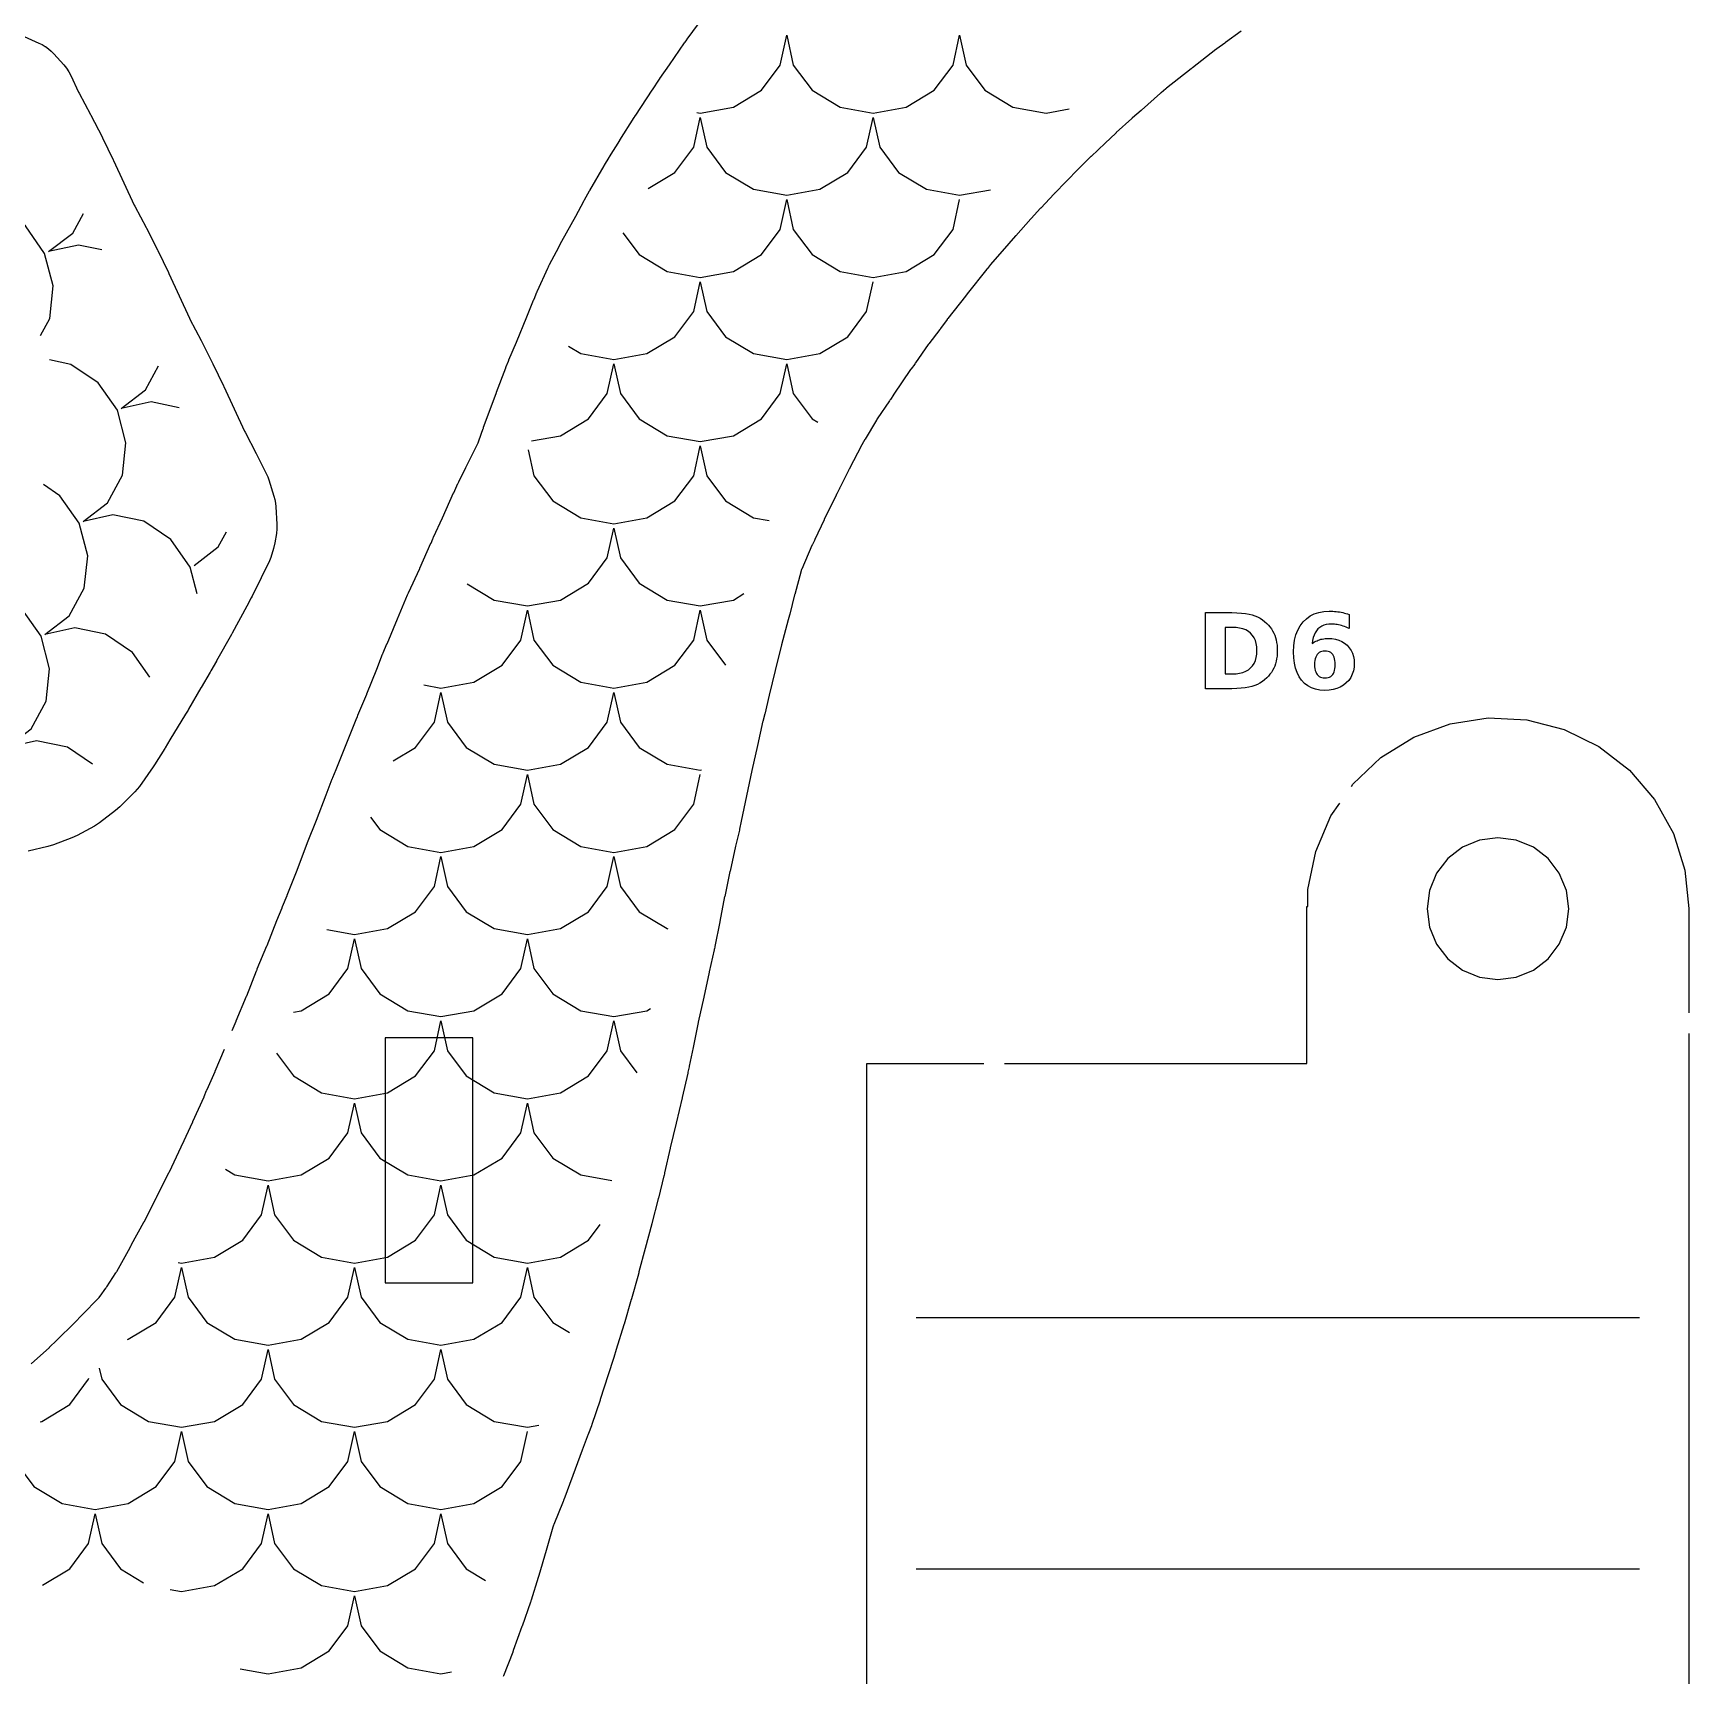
# Model space of a CAD drawing. Header units: millimetres. Extents: x 8 to 286, y 8 to 290.
# Drawn here: x 136.4 to 189.1, y 66.6 to 118.8 of the extents above; entities that cross this region are included whole.
import ezdxf

# ---------------------------------------------------------------- set-up
doc = ezdxf.new("R2010")
doc.units = ezdxf.units.MM
for name, color, linetype in [('CUT', 1, 'CONTINUOUS'), ('ENGRAVE', 5, 'CONTINUOUS'), ('SCORE', 7, 'CONTINUOUS')]:
    doc.layers.add(name, color=color, linetype=linetype)

msp = doc.modelspace()

# ---------------------------------------------------------------- linework, layer by layer
at = {"layer": 'CUT', "color": 1}
for points in [[(142.7404, 87.1309), (142.8657, 87.4233), (142.8685, 87.4299), (143.1962, 88.2197), (143.2001, 88.2293), (143.5147, 89.0251), (143.5237, 89.048), (143.5282, 89.0594), (143.5329, 89.071), (143.5376, 89.0825), (143.8439, 89.8212), (143.8471, 89.8291), (144.1623, 90.6205), (144.3232, 91.0313), (144.3281, 91.0436), (144.3331, 91.056), (144.3381, 91.0683), (144.4837, 91.4194), (144.4877, 91.4293), (144.7998, 92.2204), (144.8028, 92.2279), (145.1033, 93.0203), (145.1232, 93.0735), (145.1278, 93.0857), (145.1326, 93.0982), (145.1375, 93.1108), (145.4173, 93.8165), (145.7288, 94.6234), (145.9224, 95.1294), (145.9277, 95.1431), (145.9331, 95.1567), (145.9386, 95.1704), (146.0437, 95.4279), (146.3663, 96.218), (146.685, 97.0172), (146.7225, 97.1137), (146.7279, 97.1273), (146.7335, 97.1414), (146.7393, 97.1554), (147.0159, 97.8223), (147.0187, 97.8291), (147.3359, 98.6201), (147.5216, 99.0919), (147.5277, 99.107), (147.5338, 99.1221), (147.5401, 99.1371), (147.6619, 99.4258), (147.6634, 99.4293), (148.0009, 100.2227), (148.3196, 100.9833), (148.3291, 101.0054), (148.3388, 101.0275), (148.3487, 101.0495), (148.7063, 101.8232), (148.7102, 101.8319), (149.0605, 102.622), (149.0644, 102.631), (149.1211, 102.7644), (149.128, 102.7804), (149.1352, 102.7967), (149.1424, 102.813), (149.4229, 103.4275), (149.7829, 104.2228), (149.7868, 104.2312), (149.9206, 104.5213), (149.9286, 104.5383), (149.9366, 104.5551), (149.9448, 104.5718), (150.1729, 105.0321), (150.5419, 105.7786), (150.5575, 105.8127), (150.572, 105.8473), (150.5854, 105.8823), (150.7225, 106.2743), (150.7272, 106.2875), (150.732, 106.3006), (150.7368, 106.3138), (150.851, 106.6197), (151.1446, 107.4184), (151.1474, 107.4262), (151.4393, 108.2053), (151.4448, 108.2198), (151.4504, 108.2343), (151.4561, 108.2487), (151.5234, 108.4163), (151.5283, 108.4284), (151.5333, 108.4405), (151.5383, 108.4525), (151.7787, 109.0194), (152.1114, 109.8216), (152.1145, 109.8292), (152.3224, 110.3502), (152.328, 110.3639), (152.3336, 110.3776), (152.3394, 110.3913), (152.4321, 110.6095), (152.438, 110.6232), (152.444, 110.6369), (152.4501, 110.6505), (152.7774, 111.3755), (152.7954, 111.4136), (152.8139, 111.4513), (152.833, 111.4888), (153.1249, 112.04), (153.1311, 112.0515), (153.1373, 112.0629), (153.1435, 112.0743), (153.2289, 112.2281), (153.6672, 113.0314), (153.9252, 113.5088), (153.9314, 113.52), (153.9376, 113.5313), (153.9439, 113.5425), (154.1049, 113.8273), (154.1087, 113.8339), (154.1126, 113.8406), (154.1164, 113.8473), (154.5683, 114.6251), (154.5733, 114.6338), (154.5785, 114.6425), (154.5836, 114.6511), (154.7275, 114.8903), (154.7332, 114.8998), (154.739, 114.9093), (154.7449, 114.9187), (155.0688, 115.4378), (155.07, 115.4398), (155.5278, 116.1703), (155.5338, 116.1799), (155.5399, 116.1894), (155.546, 116.1989), (155.5676, 116.2321), (155.5736, 116.2412), (156.1002, 117.0368), (156.1034, 117.0416), (156.3302, 117.381), (156.3354, 117.3887), (156.3406, 117.3964), (156.3458, 117.404), (156.6447, 117.8382), (156.6479, 117.8427), (157.1309, 118.5381), (157.1361, 118.5456), (157.1414, 118.553), (157.1467, 118.5605), (157.2002, 118.6353), (157.2043, 118.6411), (157.2084, 118.6468), (157.2126, 118.6525), (157.785, 119.4353)], [(136.1193, 118.7376), (136.5881, 118.5328), (136.6893, 118.4835), (136.7861, 118.426), (136.7971, 118.4188), (136.8912, 118.3515), (136.9805, 118.2754), (137.0619, 118.1931), (137.3817, 117.8406), (137.4684, 117.7348), (137.5451, 117.6192), (137.6089, 117.4981), (137.8543, 116.9687), (137.8702, 116.9367), (138.2336, 116.2595), (138.2461, 116.2356), (138.599, 115.5449), (138.6106, 115.5217), (138.9502, 114.8238), (138.9609, 114.8013), (139.2925, 114.0863), (139.6212, 113.3773), (139.6359, 113.3476), (139.9974, 112.6671), (140.0091, 112.6445), (140.3604, 111.9516), (140.3713, 111.9296), (140.7101, 111.2299), (140.7202, 111.2085), (141.0511, 110.4931), (141.3805, 109.7826), (141.3942, 109.7549), (141.7539, 109.0715), (141.7649, 109.05), (142.1149, 108.3551), (142.1252, 108.3342), (142.4631, 107.6329), (142.4727, 107.6126), (142.8029, 106.8969), (143.133, 106.1849), (143.1458, 106.159), (143.504, 105.473), (143.5144, 105.4526), (143.8222, 104.8377), (143.8666, 104.7396), (143.903, 104.6383), (144.0661, 104.1206), (144.0956, 104.0114), (144.1162, 103.8986), (144.1271, 103.786), (144.158, 103.2264), (144.1581, 103.0803), (144.1426, 102.935), (144.095, 102.6409), (144.0516, 102.4565), (143.9633, 102.1734), (143.9259, 102.0688), (143.8801, 101.9676), (143.6595, 101.529), (143.6565, 101.5229), (143.372, 100.9412), (143.3465, 100.8917), (143.1986, 100.6186), (142.7409, 99.7595), (142.7205, 99.7227), (142.2388, 98.8833), (142.2338, 98.8746), (142.0616, 98.5627), (142.0399, 98.525), (141.7482, 98.0352), (141.744, 98.0281), (141.3508, 97.3472), (141.3337, 97.3184), (141.2555, 97.1905), (140.7579, 96.3692), (140.6103, 96.1204), (140.5945, 96.0944), (140.2706, 95.576), (140.2281, 95.5121), (139.7865, 94.888), (139.7163, 94.7972), (139.6387, 94.7126), (139.1674, 94.2411), (139.0261, 94.1183), (138.5145, 93.7329), (138.3564, 93.6303), (137.8105, 93.3288), (137.6395, 93.2496), (137.0566, 93.0278), (136.8762, 92.9734), (136.2514, 92.832)], [(174.8296, 118.9139), (174.3347, 118.5472), (174.3277, 118.542), (174.3207, 118.5369), (174.3137, 118.5319), (174.0581, 118.3475), (174.0494, 118.3411), (174.0407, 118.3347), (174.0322, 118.3281), (173.2836, 117.7472), (173.2741, 117.7397), (173.2538, 117.7234), (173.2466, 117.7177), (172.4582, 117.0936), (172.4511, 117.0879), (172.444, 117.0821), (172.4369, 117.0762), (172.2862, 116.9495), (172.2812, 116.9452), (172.2763, 116.9409), (172.2713, 116.9366), (171.6585, 116.3982), (171.6492, 116.3901), (171.3734, 116.1522), (171.367, 116.1467), (171.3606, 116.141), (171.3542, 116.1352), (170.8582, 115.6828), (170.8535, 115.6785), (170.8488, 115.6742), (170.8442, 115.6698), (170.5071, 115.3492), (170.5031, 115.3455), (170.0597, 114.9273), (170.0547, 114.9224), (170.0496, 114.9176), (170.0446, 114.9127), (169.681, 114.5537), (169.6735, 114.5462), (169.2559, 114.1195), (169.2535, 114.1171), (168.9009, 113.7587), (168.8942, 113.7517), (168.8874, 113.7446), (168.8808, 113.7375), (168.4623, 113.2842), (168.4548, 113.2761), (168.1555, 112.9572), (168.1506, 112.9519), (168.1458, 112.9466), (168.1409, 112.9413), (167.6617, 112.4061), (167.6556, 112.3992), (167.4415, 112.1528), (166.8646, 111.486), (166.7609, 111.3639), (166.7543, 111.356), (166.748, 111.3484), (166.7416, 111.3404), (166.1189, 110.5548), (166.1178, 110.5534), (166.0634, 110.4849), (165.4998, 109.7677), (165.493, 109.759), (165.4864, 109.7502), (165.4799, 109.7414), (165.2726, 109.4572), (165.2642, 109.4458), (165.2558, 109.4345), (165.2473, 109.4232), (164.9026, 108.9708), (164.895, 108.9607), (164.8876, 108.9505), (164.8802, 108.9403), (164.4738, 108.3587), (164.4652, 108.3465), (164.4565, 108.3344), (164.4478, 108.3223), (164.3348, 108.168), (164.3293, 108.1604), (164.3238, 108.1527), (164.3184, 108.1449), (163.7864, 107.3696), (163.7813, 107.3621), (163.7764, 107.3547), (163.7714, 107.3471), (163.6755, 107.1981), (163.6668, 107.1848), (163.6581, 107.1716), (163.6492, 107.1584), (163.2586, 106.5822), (163.2487, 106.5671), (163.239, 106.5518), (163.2295, 106.5365), (162.8694, 105.9313), (162.8642, 105.9224), (162.7816, 105.7783), (162.7762, 105.7687), (162.7708, 105.7589), (162.7655, 105.7491), (162.3591, 104.9755), (162.3558, 104.9691), (162.3525, 104.9626), (162.3492, 104.9562), (162.076, 104.405), (162.0698, 104.3927), (162.0636, 104.3805), (162.0573, 104.3682), (161.9581, 104.178), (161.9541, 104.1702), (161.9501, 104.1623), (161.9462, 104.1544), (161.5683, 103.376), (161.5639, 103.3667), (161.2759, 102.7475), (161.2704, 102.7358), (161.2648, 102.724), (161.2591, 102.7123), (161.1974, 102.5859), (161.1918, 102.5742), (161.1863, 102.5625), (161.181, 102.5507), (160.8546, 101.8045), (160.8494, 101.792), (160.8372, 101.7573), (160.8335, 101.7442), (160.632, 100.9883), (160.6298, 100.9802), (160.4767, 100.3732), (160.4739, 100.3622), (160.471, 100.3511), (160.4681, 100.3401), (160.4263, 100.1855), (160.2141, 99.3881), (160.212, 99.3803), (160.0122, 98.5874), (160.0107, 98.5814), (159.8189, 97.7868), (159.6762, 97.1864), (159.6739, 97.1771), (159.6716, 97.1677), (159.6693, 97.1583), (159.6275, 96.9933), (159.6257, 96.9861), (159.624, 96.9789), (159.6223, 96.9716), (159.4453, 96.1929), (159.2696, 95.3936), (159.0988, 94.5875), (158.9316, 93.7889), (158.9307, 93.7845), (158.876, 93.5274), (158.8741, 93.5188), (158.8723, 93.5102), (158.8703, 93.5016), (158.753, 92.984), (158.5732, 92.1923), (158.5711, 92.1829), (158.4046, 91.3931), (158.4028, 91.3841), (158.2475, 90.5881), (158.247, 90.5856), (158.0916, 89.7968), (158.0894, 89.7855), (158.0759, 89.72), (158.074, 89.7112), (158.0725, 89.7039), (158.0708, 89.6961), (157.9157, 88.9886), (157.9146, 88.9837), (157.7375, 88.1897), (157.5633, 87.3915), (157.5616, 87.3836), (157.3986, 86.5863), (157.3983, 86.5849), (157.2757, 85.9888), (157.2741, 85.9813), (157.2725, 85.9738), (157.2709, 85.9662), (157.2338, 85.7956), (157.232, 85.7876), (157.2302, 85.7796), (157.2284, 85.7716), (157.0487, 84.9922), (157.0465, 84.9828), (156.8561, 84.1833), (156.6674, 83.393), (156.6649, 83.382), (156.4932, 82.5996), (156.4907, 82.5888), (156.4883, 82.5779), (156.4857, 82.567), (156.4755, 82.5239), (156.4737, 82.5165), (156.4719, 82.5091), (156.4701, 82.5017), (156.2935, 81.7924), (156.2917, 81.7851), (156.2898, 81.7779), (156.288, 81.7706), (156.0841, 80.9895), (156.0818, 80.9807), (155.8699, 80.1904), (155.6762, 79.4457), (155.6737, 79.436), (155.6711, 79.4264), (155.6684, 79.4167), (155.6593, 79.3836), (155.6583, 79.3799), (155.4382, 78.5919), (155.4359, 78.5835), (155.4335, 78.5752), (155.4311, 78.5669), (155.2034, 77.7904), (155.201, 77.7824), (155.1987, 77.7745), (155.1963, 77.7666), (154.9555, 76.9816), (154.8764, 76.7211), (154.8731, 76.7106), (154.8698, 76.7), (154.8665, 76.6895), (154.7021, 76.1785), (154.7016, 76.177), (154.4471, 75.3895), (154.4443, 75.3808), (154.4414, 75.3721), (154.4385, 75.3634), (154.1794, 74.5978), (154.1742, 74.5827), (154.169, 74.5677), (154.1636, 74.5527), (154.0744, 74.3083), (154.0716, 74.3009), (154.0689, 74.2935), (154.0661, 74.2861), (153.875, 73.7814), (153.5756, 72.975), (153.2894, 72.2021), (153.2821, 72.1827), (153.2747, 72.1637), (153.2667, 72.1435), (152.9715, 71.418), (152.9606, 71.3892), (152.9505, 71.3602), (152.941, 71.331), (152.7215, 70.5842), (152.4928, 69.7945), (152.4897, 69.7839), (152.4865, 69.7733), (152.4833, 69.7626), (152.4737, 69.7315), (152.4716, 69.7246), (152.2466, 69.007), (152.2401, 68.9866), (152.2334, 68.9664), (152.2265, 68.9462), (151.961, 68.1853), (151.9585, 68.1784), (151.9561, 68.1715), (151.9536, 68.1645), (151.6783, 67.4026), (151.6728, 67.3877), (151.6673, 67.3729), (151.6616, 67.3581), (151.3674, 66.6005), (151.3599, 66.5814)], [(178.3427, 94.889), (178.3903, 94.9573), (179.2812, 95.8043), (180.3244, 96.4545), (181.4772, 96.8814), (182.6923, 97.0676), (183.92, 97.0053), (185.11, 96.6972), (186.2137, 96.1558), (187.1857, 95.4034), (187.9865, 94.4707), (188.583, 93.3959), (188.951, 92.223), (189.075, 91.0038), (189.075, 87.6845)], [(167.3, 86.075), (176.925, 86.075), (176.925, 91.075), (176.9558, 91.075), (176.9558, 91.6146), (177.2032, 92.8187), (177.688, 93.9484), (177.9714, 94.3555)], [(189.075, 87.0345), (189.075, 61.925), (181.075, 61.925), (181.075, 58.925), (170.925, 58.925), (170.925, 61.925), (162.925, 61.925), (162.925, 86.075), (166.65, 86.075)], [(136.3465, 76.526), (136.9213, 77.0463), (136.9277, 77.0521), (136.934, 77.0579), (136.9402, 77.0638), (137.1421, 77.2571), (137.1484, 77.2632), (137.7354, 77.8415), (137.7428, 77.8489), (137.7502, 77.8564), (137.7575, 77.864), (137.9344, 78.0507), (137.9422, 78.0588), (137.95, 78.0669), (137.9578, 78.0749), (138.4976, 78.6258), (138.5068, 78.6355), (138.5303, 78.6635), (138.5384, 78.6742), (138.7235, 78.931), (138.733, 78.9445), (138.7423, 78.9582), (138.7514, 78.9719), (139.0357, 79.4149), (139.0456, 79.4308), (139.0553, 79.4469), (139.0647, 79.4632), (139.4914, 80.2272), (139.4946, 80.233), (139.4978, 80.2388), (139.5009, 80.2446), (139.5291, 80.2977), (139.5323, 80.3038), (139.5356, 80.3099), (139.5389, 80.316), (139.9247, 81.0254), (139.9282, 81.0318), (139.9316, 81.0383), (139.935, 81.0448), (140.3315, 81.8175), (140.3416, 81.8372), (140.3446, 81.8431), (140.7337, 82.6238), (140.7386, 82.634), (141.1139, 83.4229), (141.1165, 83.4286), (141.1192, 83.4344), (141.1219, 83.4402), (141.1267, 83.451), (141.1301, 83.4585), (141.1336, 83.466), (141.137, 83.4735), (141.4857, 84.2229), (141.4899, 84.2321), (141.8414, 85.0213), (141.8457, 85.0312), (141.9242, 85.216), (141.9289, 85.2269), (141.9338, 85.238), (141.9387, 85.2491), (142.1935, 85.8202), (142.1983, 85.8312), (142.4938, 86.5295)]]:
    msp.add_lwpolyline(points, dxfattribs=at)
for points in [[(185.1771, 91.5834), (184.952, 92.127), (184.5938, 92.5938), (184.127, 92.952), (183.5834, 93.1771), (183, 93.2539), (182.4166, 93.1771), (181.873, 92.952), (181.4062, 92.5938), (181.048, 92.127), (180.8229, 91.5834), (180.7461, 91), (180.8229, 90.4166), (181.048, 89.873), (181.4062, 89.4062), (181.873, 89.048), (182.4166, 88.8229), (183, 88.7461), (183.5834, 88.8229), (184.127, 89.048), (184.5938, 89.4062), (184.952, 89.873), (185.1771, 90.4166), (185.2539, 91), (185.1771, 91.5834)], [(150.395, 86.895), (147.605, 86.895), (147.605, 79.105), (150.395, 79.105), (150.395, 86.895)]]:
    msp.add_lwpolyline(points, close=True, dxfattribs=at)
at = {"layer": 'ENGRAVE', "color": 5}
for points in [[(174.5336, 100.4201), (174.6945, 100.4135), (174.8398, 100.4026), (174.9693, 100.3872), (175.0832, 100.3675), (175.1814, 100.3434), (175.2696, 100.314), (175.3535, 100.2785), (175.433, 100.237), (175.5083, 100.1893), (175.5794, 100.1355), (175.6461, 100.0756), (175.7006, 100.0194), (175.7502, 99.9604), (175.795, 99.8986), (175.8349, 99.834), (175.8699, 99.7666), (175.9, 99.6964), (175.9253, 99.6232), (175.9461, 99.5468), (175.9622, 99.4673), (175.9738, 99.3846), (175.9807, 99.2988), (175.983, 99.2097), (175.9807, 99.1197), (175.9738, 99.033), (175.9622, 98.9495), (175.9461, 98.8694), (175.9253, 98.7926), (175.9, 98.719), (175.8699, 98.6486), (175.8349, 98.5809), (175.795, 98.5162), (175.7502, 98.4543), (175.7006, 98.3952), (175.6461, 98.339), (175.5788, 98.2791), (175.5072, 98.2253), (175.4312, 98.1776), (175.3509, 98.1361), (175.2663, 98.1006), (175.1773, 98.0712), (175.0786, 98.0471), (174.9646, 98.0274), (174.8355, 98.012), (174.6912, 98.0011), (174.5317, 97.9945), (174.357, 97.9923), (173.6962, 97.9923), (173.6962, 100.4223), (174.357, 100.4223), (174.5336, 100.4201)], [(178.2202, 99.933), (178.1702, 99.9542), (178.1211, 99.9733), (178.0731, 99.9903), (178.026, 100.0051), (177.9799, 100.0179), (177.9345, 100.0285), (177.8895, 100.0373), (177.8448, 100.0441), (177.8005, 100.049), (177.7566, 100.0519), (177.713, 100.0528), (177.6231, 100.0485), (177.5401, 100.0356), (177.464, 100.014), (177.3947, 99.9838), (177.3323, 99.9449), (177.2768, 99.8974), (177.2283, 99.8414), (177.1871, 99.7771), (177.1531, 99.7043), (177.1263, 99.6232), (177.1068, 99.5338), (177.0945, 99.436), (177.1308, 99.4615), (177.1681, 99.4847), (177.2064, 99.5058), (177.2457, 99.5246), (177.286, 99.5412), (177.3272, 99.5556), (177.3697, 99.5678), (177.4133, 99.5778), (177.4583, 99.5855), (177.5045, 99.5911), (177.5519, 99.5944), (177.6007, 99.5955), (177.7209, 99.5894), (177.8332, 99.5713), (177.9374, 99.541), (178.0336, 99.4986), (178.1219, 99.444), (178.2021, 99.3774), (178.272, 99.3009), (178.3291, 99.217), (178.3736, 99.1255), (178.4054, 99.0266), (178.4244, 98.9201), (178.4308, 98.8061), (178.4237, 98.6802), (178.4024, 98.563), (178.3669, 98.4543), (178.3172, 98.3544), (178.2533, 98.263), (178.1752, 98.1803), (178.0852, 98.1084), (177.9855, 98.0496), (177.8762, 98.0039), (177.7571, 97.9712), (177.6284, 97.9516), (177.49, 97.9451), (177.3381, 97.954), (177.198, 97.9806), (177.0699, 98.0251), (176.9536, 98.0872), (176.8493, 98.1672), (176.7568, 98.2649), (176.6774, 98.379), (176.6125, 98.5079), (176.5621, 98.6517), (176.526, 98.8104), (176.5044, 98.9839), (176.4972, 99.1723), (176.5056, 99.3659), (176.5309, 99.5451), (176.5731, 99.71), (176.6321, 99.8606), (176.708, 99.9969), (176.8007, 100.1188), (176.9082, 100.2239), (177.0281, 100.31), (177.1606, 100.3769), (177.3056, 100.4248), (177.4632, 100.4534), (177.6332, 100.463), (177.6888, 100.4623), (177.7439, 100.4601), (177.7984, 100.4565), (177.8524, 100.4514), (177.9059, 100.4449), (177.9588, 100.437), (178.0113, 100.4276), (178.0636, 100.4167), (178.1158, 100.4044), (178.1678, 100.3907), (178.2196, 100.3755), (178.2713, 100.3588), (178.2713, 99.9096), (178.2202, 99.933)], [(174.5474, 98.4659), (174.6704, 98.4712), (174.7833, 98.4871), (174.8862, 98.5135), (174.9789, 98.5506), (175.0616, 98.5982), (175.1342, 98.6564), (175.1961, 98.7246), (175.2468, 98.8025), (175.2862, 98.8899), (175.3143, 98.9869), (175.3312, 99.0936), (175.3368, 99.2097), (175.3312, 99.3254), (175.3144, 99.4315), (175.2864, 99.5279), (175.2471, 99.6148), (175.1967, 99.6922), (175.135, 99.7599), (175.0626, 99.8176), (174.98, 99.8648), (174.8872, 99.9015), (174.7842, 99.9277), (174.6709, 99.9434), (174.5474, 99.9487), (174.3228, 99.9487), (174.3228, 98.4659), (174.5474, 98.4659)], [(177.3961, 99.18), (177.3527, 99.1652), (177.3139, 99.1445), (177.2796, 99.1178), (177.2499, 99.0852), (177.2248, 99.0467), (177.2043, 99.0023), (177.1883, 98.952), (177.1769, 98.8957), (177.17, 98.8335), (177.1677, 98.7654), (177.17, 98.6973), (177.1769, 98.6351), (177.1883, 98.5788), (177.2043, 98.5285), (177.2248, 98.4841), (177.2499, 98.4456), (177.2796, 98.413), (177.3139, 98.3864), (177.3527, 98.3656), (177.3961, 98.3508), (177.444, 98.3419), (177.4965, 98.339), (177.5495, 98.3419), (177.5979, 98.3508), (177.6416, 98.3656), (177.6806, 98.3864), (177.715, 98.413), (177.7447, 98.4456), (177.7698, 98.4841), (177.7904, 98.5285), (177.8064, 98.5788), (177.8178, 98.6351), (177.8246, 98.6973), (177.8269, 98.7654), (177.8246, 98.8335), (177.8178, 98.8957), (177.8064, 98.952), (177.7904, 99.0023), (177.7698, 99.0467), (177.7447, 99.0852), (177.715, 99.1178), (177.6806, 99.1445), (177.6416, 99.1652), (177.5979, 99.18), (177.5495, 99.1889), (177.4965, 99.1918), (177.444, 99.1889), (177.3961, 99.18)]]:
    msp.add_lwpolyline(points, close=True, dxfattribs=at)
at = {"layer": 'SCORE', "color": 7}
for points in [[(157.5185, 116.3246), (157.6274, 116.3051), (158.6798, 116.4935), (159.572, 117.03), (160.1681, 117.8329), (160.3774, 118.7801)], [(160.3774, 118.7801), (160.5868, 117.8329), (161.1829, 117.03), (162.0751, 116.4935), (163.1274, 116.3051), (164.1798, 116.4935), (165.072, 117.03), (165.6681, 117.8329), (165.8774, 118.7801)], [(165.8774, 118.7801), (166.0868, 117.8329), (166.6829, 117.03), (167.5751, 116.4935), (168.6274, 116.3051), (169.365, 116.4371)], [(155.9745, 113.9078), (156.822, 114.4175), (157.4181, 115.2204), (157.6274, 116.1676)], [(157.6274, 116.1676), (157.8368, 115.2204), (158.4329, 114.4175), (159.3251, 113.881), (160.3774, 113.6926), (161.4298, 113.881), (162.322, 114.4175), (162.9181, 115.2204), (163.1274, 116.1676)], [(163.1274, 116.1676), (163.3368, 115.2204), (163.9329, 114.4175), (164.8251, 113.881), (165.8774, 113.6926), (166.8564, 113.8678)], [(136.638, 109.2329), (136.9321, 109.7738), (137.0437, 110.8089), (136.772, 111.8429), (136.1585, 112.7185), (135.2965, 113.3022), (135.1121, 113.3405)], [(155.1689, 112.4973), (155.6829, 111.805), (156.5751, 111.2685), (157.6274, 111.0801), (158.6798, 111.2685), (159.572, 111.805), (160.1681, 112.6079), (160.3774, 113.5551)], [(160.3774, 113.5551), (160.5868, 112.6079), (161.1829, 111.805), (162.0751, 111.2685), (163.1274, 111.0801), (164.1798, 111.2685), (165.072, 111.805), (165.6681, 112.6079), (165.8774, 113.5551)], [(136.8967, 111.9007), (137.668, 112.489), (138.0075, 113.1134)], [(138.5929, 111.9538), (137.8441, 112.1092), (136.8967, 111.9007)], [(153.4313, 108.8928), (153.8251, 108.656), (154.8774, 108.4676), (155.9298, 108.656), (156.822, 109.1925), (157.4181, 109.9954), (157.6274, 110.9426)], [(157.6274, 110.9426), (157.8368, 109.9954), (158.4329, 109.1925), (159.3251, 108.656), (160.3774, 108.4676), (161.4298, 108.656), (162.322, 109.1925), (162.9181, 109.9954), (163.1274, 110.9426)], [(137.9963, 103.3171), (138.7676, 103.9054), (139.2453, 104.7839), (139.3568, 105.819), (139.0852, 106.853), (138.4716, 107.7285), (137.6097, 108.3123), (136.9316, 108.453)], [(139.2099, 106.9108), (139.9812, 107.4991), (140.3972, 108.2642)], [(152.2553, 105.878), (153.1798, 106.0435), (154.072, 106.58), (154.6681, 107.3829), (154.8774, 108.3301)], [(154.8774, 108.3301), (155.0868, 107.3829), (155.6829, 106.58), (156.5751, 106.0435), (157.6274, 105.8551), (158.6798, 106.0435), (159.572, 106.58), (160.1681, 107.3829), (160.3774, 108.3301)], [(160.3774, 108.3301), (160.5868, 107.3829), (161.1829, 106.58), (161.3653, 106.4703)], [(141.0514, 106.9338), (140.1573, 107.1193), (139.2099, 106.9108)], [(152.1541, 105.5968), (152.3368, 104.7704), (152.9329, 103.9675), (153.8251, 103.431), (154.8774, 103.2426), (155.9298, 103.431), (156.822, 103.9675), (157.4181, 104.7704), (157.6274, 105.7176)], [(157.6274, 105.7176), (157.8368, 104.7704), (158.4329, 103.9675), (159.3251, 103.431), (159.8145, 103.3433)], [(136.7827, 99.7234), (137.5539, 100.3117), (138.0317, 101.1902), (138.1432, 102.2253), (137.8715, 103.2593), (137.258, 104.1348), (136.7375, 104.4874)], [(141.6225, 101.0099), (141.3983, 101.8631), (140.7848, 102.7386), (139.9228, 103.3224), (138.9436, 103.5255), (137.9963, 103.3171)], [(141.5231, 101.9209), (142.2943, 102.5092), (142.5561, 102.9904)], [(150.2135, 101.3366), (151.0751, 100.8185), (152.1274, 100.6301), (153.1798, 100.8185), (154.072, 101.355), (154.6681, 102.1579), (154.8774, 103.1051)], [(154.8774, 103.1051), (155.0868, 102.1579), (155.6829, 101.355), (156.5751, 100.8185), (157.6274, 100.6301), (158.6798, 100.8185), (159.0156, 101.0204)], [(135.569, 96.1297), (136.3403, 96.7179), (136.8181, 97.5965), (136.9296, 98.6316), (136.6579, 99.6656), (136.0444, 100.5411), (135.1824, 101.1249), (134.2032, 101.328), (133.2559, 101.1196)], [(148.8299, 98.1156), (149.3774, 98.0176), (150.4298, 98.206), (151.322, 98.7425), (151.9181, 99.5454), (152.1274, 100.4926)], [(152.1274, 100.4926), (152.3368, 99.5454), (152.9329, 98.7425), (153.8251, 98.206), (154.8774, 98.0176), (155.9298, 98.206), (156.822, 98.7425), (157.4181, 99.5454), (157.6274, 100.4926)], [(157.6274, 100.4926), (157.8368, 99.5454), (158.4302, 98.7461)], [(140.1189, 98.3633), (139.5712, 99.1449), (138.7092, 99.7287), (137.73, 99.9318), (136.7827, 99.7234)], [(147.8549, 95.6988), (148.572, 96.13), (149.1681, 96.9329), (149.3774, 97.8801)], [(149.3774, 97.8801), (149.5868, 96.9329), (150.1829, 96.13), (151.0751, 95.5935), (152.1274, 95.4051), (153.1798, 95.5935), (154.072, 96.13), (154.6681, 96.9329), (154.8774, 97.8801)], [(154.8774, 97.8801), (155.0868, 96.9329), (155.6829, 96.13), (156.5751, 95.5935), (157.6274, 95.4051), (157.6634, 95.4115)], [(138.2934, 95.5946), (137.4956, 96.135), (136.5164, 96.3381), (135.569, 96.1297)], [(147.1416, 93.9098), (147.4329, 93.5175), (148.3251, 92.981), (149.3774, 92.7926), (150.4298, 92.981), (151.322, 93.5175), (151.9181, 94.3204), (152.1274, 95.2676)], [(152.1274, 95.2676), (152.3368, 94.3204), (152.9329, 93.5175), (153.8251, 92.981), (154.8774, 92.7926), (155.9298, 92.981), (156.822, 93.5175), (157.4181, 94.3204), (157.6274, 95.2676)], [(145.7433, 90.3383), (146.6274, 90.1801), (147.6798, 90.3685), (148.572, 90.905), (149.1681, 91.7079), (149.3774, 92.6551)], [(149.3774, 92.6551), (149.5868, 91.7079), (150.1829, 90.905), (151.0751, 90.3685), (152.1274, 90.1801), (153.1798, 90.3685), (154.072, 90.905), (154.6681, 91.7079), (154.8774, 92.6551)], [(154.8774, 92.6551), (155.0868, 91.7079), (155.6829, 90.905), (156.5751, 90.3685), (156.5982, 90.3643)], [(144.6896, 87.713), (144.9298, 87.756), (145.822, 88.2925), (146.4181, 89.0954), (146.6274, 90.0426)], [(146.6274, 90.0426), (146.8368, 89.0954), (147.4329, 88.2925), (148.3251, 87.756), (149.3774, 87.5676), (150.4298, 87.756), (151.322, 88.2925), (151.9181, 89.0954), (152.1274, 90.0426)], [(152.1274, 90.0426), (152.3368, 89.0954), (152.9329, 88.2925), (153.8251, 87.756), (154.8774, 87.5676), (155.9298, 87.756), (156.046, 87.8258)], [(144.1448, 86.4047), (144.6829, 85.68), (145.5751, 85.1435), (146.6274, 84.9551), (147.6798, 85.1435), (148.572, 85.68), (149.1681, 86.4829), (149.3774, 87.4301)], [(149.3774, 87.4301), (149.5868, 86.4829), (150.1829, 85.68), (151.0751, 85.1435), (152.1274, 84.9551), (153.1798, 85.1435), (154.072, 85.68), (154.6681, 86.4829), (154.8774, 87.4301)], [(154.8774, 87.4301), (155.0868, 86.4829), (155.6128, 85.7745)], [(142.5207, 82.714), (142.8251, 82.531), (143.8774, 82.3426), (144.9298, 82.531), (145.822, 83.0675), (146.4181, 83.8704), (146.6274, 84.8176)], [(146.6274, 84.8176), (146.8368, 83.8704), (147.4329, 83.0675), (148.3251, 82.531), (149.3774, 82.3426), (150.4298, 82.531), (151.322, 83.0675), (151.9181, 83.8704), (152.1274, 84.8176)], [(152.1274, 84.8176), (152.3368, 83.8704), (152.9329, 83.0675), (153.8251, 82.531), (154.8104, 82.3546)], [(141.0232, 79.7487), (141.1274, 79.7301), (142.1798, 79.9185), (143.072, 80.455), (143.6681, 81.2579), (143.8774, 82.2051)], [(143.8774, 82.2051), (144.0868, 81.2579), (144.6829, 80.455), (145.5751, 79.9185), (146.6274, 79.7301), (147.6798, 79.9185), (148.572, 80.455), (149.1681, 81.2579), (149.3774, 82.2051)], [(149.3774, 82.2051), (149.5868, 81.2579), (150.1829, 80.455), (151.0751, 79.9185), (152.1274, 79.7301), (153.1798, 79.9185), (154.072, 80.455), (154.4449, 80.9573)], [(139.4051, 77.3015), (139.4298, 77.306), (140.322, 77.8425), (140.9181, 78.6454), (141.1274, 79.5926)], [(141.1274, 79.5926), (141.3368, 78.6454), (141.9329, 77.8425), (142.8251, 77.306), (143.8774, 77.1176), (144.9298, 77.306), (145.822, 77.8425), (146.4181, 78.6454), (146.6274, 79.5926)], [(146.6274, 79.5926), (146.8368, 78.6454), (147.4329, 77.8425), (148.3251, 77.306), (149.3774, 77.1176), (150.4298, 77.306), (151.322, 77.8425), (151.9181, 78.6454), (152.1274, 79.5926)], [(152.1274, 79.5926), (152.3368, 78.6454), (152.9329, 77.8425), (153.4726, 77.5179)], [(164.5, 78), (187.5, 78)], [(138.5076, 76.3912), (138.5868, 76.0329), (139.1829, 75.23), (140.0751, 74.6935), (141.1274, 74.5051), (142.1798, 74.6935), (143.072, 75.23), (143.6681, 76.0329), (143.8774, 76.9801)], [(143.8774, 76.9801), (144.0868, 76.0329), (144.6829, 75.23), (145.5751, 74.6935), (146.6274, 74.5051), (147.6798, 74.6935), (148.572, 75.23), (149.1681, 76.0329), (149.3774, 76.9801)], [(149.3774, 76.9801), (149.5868, 76.0329), (150.1829, 75.23), (151.0751, 74.6935), (152.1274, 74.5051), (152.4894, 74.5699)], [(136.6261, 74.6839), (136.6798, 74.6935), (137.572, 75.23), (138.1681, 76.0329), (138.1754, 76.0659)], [(135.7157, 73.9683), (135.8368, 73.4204), (136.4329, 72.6175), (137.3251, 72.081), (138.3774, 71.8926), (139.4298, 72.081), (140.322, 72.6175), (140.9181, 73.4204), (141.1274, 74.3676)], [(141.1274, 74.3676), (141.3368, 73.4204), (141.9329, 72.6175), (142.8251, 72.081), (143.8774, 71.8926), (144.9298, 72.081), (145.822, 72.6175), (146.4181, 73.4204), (146.6274, 74.3676)], [(146.6274, 74.3676), (146.8368, 73.4204), (147.4329, 72.6175), (148.3251, 72.081), (149.3774, 71.8926), (150.4298, 72.081), (151.322, 72.6175), (151.9181, 73.4204), (152.1274, 74.3676)], [(136.7008, 69.4811), (137.572, 70.005), (138.1681, 70.8079), (138.3774, 71.7551)], [(138.3774, 71.7551), (138.5868, 70.8079), (139.1829, 70.005), (139.9173, 69.5634)], [(140.7697, 69.3441), (141.1274, 69.2801), (142.1798, 69.4685), (143.072, 70.005), (143.6681, 70.8079), (143.8774, 71.7551)], [(143.8774, 71.7551), (144.0868, 70.8079), (144.6829, 70.005), (145.5751, 69.4685), (146.6274, 69.2801), (147.6798, 69.4685), (148.572, 70.005), (149.1681, 70.8079), (149.3774, 71.7551)], [(149.3774, 71.7551), (149.5868, 70.8079), (150.1829, 70.005), (150.7937, 69.6376)], [(164.5, 70), (187.5, 70)], [(142.9947, 66.8256), (143.8774, 66.6676), (144.9298, 66.856), (145.822, 67.3925), (146.4181, 68.1954), (146.6274, 69.1426)], [(146.6274, 69.1426), (146.8368, 68.1954), (147.4329, 67.3925), (148.3251, 66.856), (149.3774, 66.6676), (149.7115, 66.7274)]]:
    msp.add_lwpolyline(points, dxfattribs=at)

doc.saveas('drawing.dxf')
